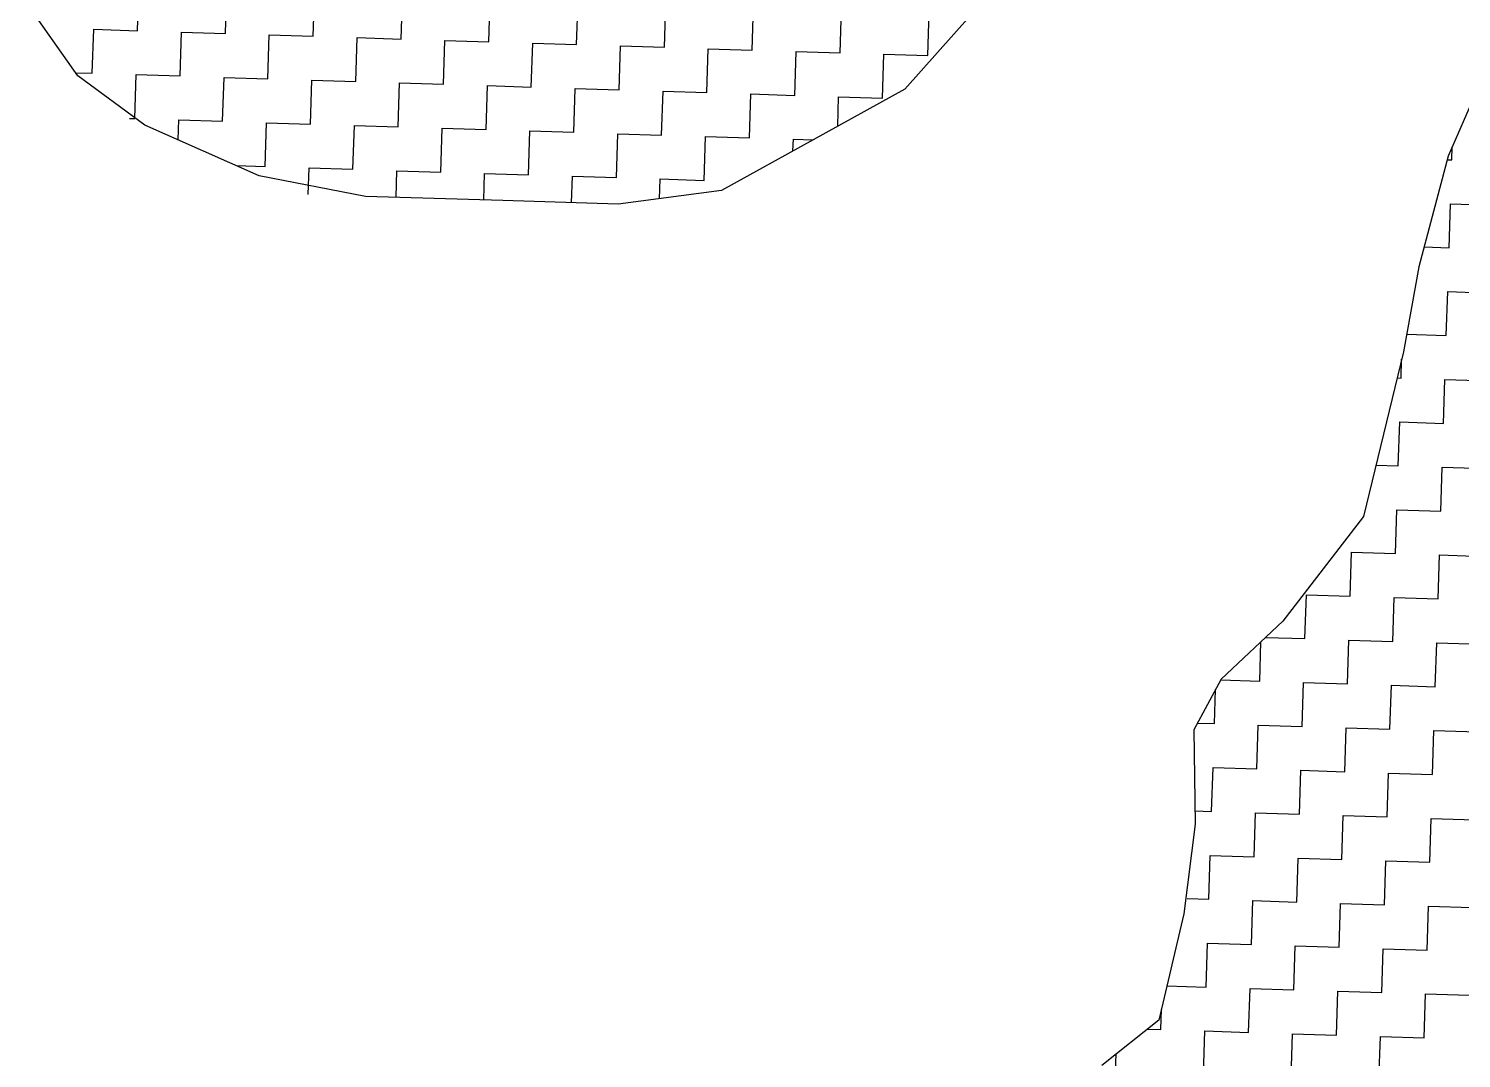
# Model space of a CAD drawing. Header units: metres. Extents: x 289133 to 292218, y 2093453 to 2100632.
# Drawn here: x 290350.3 to 290566.1, y 2094582.9 to 2094738.1 of the extents above; entities that cross this region are included whole.
import ezdxf

# ---------------------------------------------------------------- set-up
doc = ezdxf.new("R2010")
doc.units = ezdxf.units.M
doc.header["$MEASUREMENT"] = 0
doc.layers.add('POLY_HATCH', color=12, linetype='Continuous')

msp = doc.modelspace()

# ---------------------------------------------------------------- linework, layer by layer
at = {"layer": 'POLY_HATCH'}
for p, q in [((290515.78, 2094766.69), (290482.3, 2094729)), ((290357.68, 2094730.98), (290350.26, 2094741.55)), ((290367.78, 2094723.56), (290357.68, 2094730.98)), ((290482.3, 2094729), (290454.68, 2094713.72)), ((290568.33, 2094728.43), (290564.15, 2094718.87)), ((290384.99, 2094715.91), (290367.78, 2094723.56)), ((290564.15, 2094718.87), (290559.75, 2094702.22)), ((290401.04, 2094712.83), (290384.99, 2094715.91)), ((290421.69, 2094712.18), (290401.04, 2094712.83)), ((290454.68, 2094713.72), (290439.11, 2094711.63)), ((290439.11, 2094711.63), (290421.69, 2094712.18)), ((290559.75, 2094702.22), (290557.41, 2094689.38)), ((290557.41, 2094689.38), (290551.38, 2094664.58)), ((290551.38, 2094664.58), (290539.26, 2094648.81)), ((290539.26, 2094648.81), (290529.94, 2094640.07)), ((290529.94, 2094640.07), (290525.83, 2094632.45)), ((290525.83, 2094632.45), (290526.02, 2094618.23)), ((290526.02, 2094618.23), (290524.31, 2094604.72)), ((290524.31, 2094604.72), (290520.57, 2094588.7)), ((290520.57, 2094588.7), (290511.96, 2094581.86))]:
    msp.add_line(p, q, dxfattribs=at)
at = {"layer": 'POLY_HATCH', "linetype": 'Continuous'}
for p, q in [((290366.68, 2094737.79), (290366.88, 2094744.4)), ((290379.91, 2094737.37), (290380.12, 2094743.99)), ((290393.14, 2094736.96), (290393.35, 2094743.57)), ((290406.37, 2094736.54), (290406.58, 2094743.16)), ((290419.6, 2094736.12), (290419.81, 2094742.74)), ((290432.83, 2094735.71), (290433.04, 2094742.32)), ((290446.06, 2094735.29), (290446.27, 2094741.91)), ((290459.29, 2094734.88), (290459.5, 2094741.49)), ((290472.52, 2094734.46), (290472.73, 2094741.07)), ((290485.75, 2094734.04), (290485.96, 2094740.66)), ((290359.85, 2094731.38), (290360.06, 2094738)), ((290360.06, 2094738), (290366.68, 2094737.79)), ((290373.08, 2094730.97), (290373.29, 2094737.58)), ((290373.29, 2094737.58), (290379.91, 2094737.37)), ((290386.31, 2094730.55), (290386.52, 2094737.16)), ((290386.52, 2094737.16), (290393.14, 2094736.96)), ((290399.54, 2094730.13), (290399.75, 2094736.75)), ((290399.75, 2094736.75), (290406.37, 2094736.54)), ((290412.77, 2094729.72), (290412.98, 2094736.33)), ((290412.98, 2094736.33), (290419.6, 2094736.12)), ((290426, 2094729.3), (290426.21, 2094735.92)), ((290426.21, 2094735.92), (290432.83, 2094735.71)), ((290439.24, 2094728.88), (290439.44, 2094735.5)), ((290439.44, 2094735.5), (290446.06, 2094735.29)), ((290452.47, 2094728.47), (290452.67, 2094735.08)), ((290452.67, 2094735.08), (290459.29, 2094734.88)), ((290465.7, 2094728.05), (290465.9, 2094734.67)), ((290465.9, 2094734.67), (290472.52, 2094734.46)), ((290478.93, 2094727.64), (290479.13, 2094734.25)), ((290479.13, 2094734.25), (290485.75, 2094734.04)), ((290357.34, 2094731.46), (290359.85, 2094731.38)), ((290366.26, 2094724.56), (290366.47, 2094731.17)), ((290366.47, 2094731.17), (290373.08, 2094730.97)), ((290379.49, 2094724.14), (290379.7, 2094730.76)), ((290379.7, 2094730.76), (290386.31, 2094730.55)), ((290392.72, 2094723.73), (290392.93, 2094730.34)), ((290392.93, 2094730.34), (290399.54, 2094730.13)), ((290405.95, 2094723.31), (290406.16, 2094729.92)), ((290406.16, 2094729.92), (290412.77, 2094729.72)), ((290419.18, 2094722.89), (290419.39, 2094729.51)), ((290419.39, 2094729.51), (290426, 2094729.3)), ((290432.41, 2094722.48), (290432.62, 2094729.09)), ((290432.62, 2094729.09), (290439.24, 2094728.88)), ((290445.64, 2094722.06), (290445.85, 2094728.68)), ((290445.85, 2094728.68), (290452.47, 2094728.47)), ((290458.87, 2094721.64), (290459.08, 2094728.26)), ((290459.08, 2094728.26), (290465.7, 2094728.05)), ((290472.17, 2094723.39), (290472.31, 2094727.84)), ((290472.31, 2094727.84), (290478.93, 2094727.64)), ((290365.48, 2094724.58), (290366.26, 2094724.56)), ((290372.78, 2094721.34), (290372.88, 2094724.35)), ((290372.88, 2094724.35), (290379.49, 2094724.14)), ((290385.9, 2094717.32), (290386.11, 2094723.93)), ((290386.11, 2094723.93), (290392.72, 2094723.73)), ((290399.13, 2094716.9), (290399.34, 2094723.52)), ((290399.34, 2094723.52), (290405.95, 2094723.31)), ((290412.36, 2094716.49), (290412.57, 2094723.1)), ((290412.57, 2094723.1), (290419.18, 2094722.89)), ((290425.59, 2094716.07), (290425.8, 2094722.69)), ((290425.8, 2094722.69), (290432.41, 2094722.48)), ((290438.82, 2094715.65), (290439.03, 2094722.27)), ((290439.03, 2094722.27), (290445.64, 2094722.06)), ((290452.05, 2094715.24), (290452.26, 2094721.85)), ((290452.26, 2094721.85), (290458.87, 2094721.64)), ((290465.43, 2094719.67), (290465.49, 2094721.44)), ((290465.49, 2094721.44), (290468.46, 2094721.34)), ((290564.72, 2094718.31), (290564.78, 2094720.3)), ((290381.51, 2094717.46), (290385.9, 2094717.32)), ((290392.39, 2094713.1), (290392.51, 2094717.11)), ((290392.51, 2094717.11), (290399.13, 2094716.9)), ((290564.01, 2094718.34), (290564.72, 2094718.31)), ((290405.62, 2094712.68), (290405.74, 2094716.69)), ((290405.74, 2094716.69), (290412.36, 2094716.49)), ((290418.85, 2094712.27), (290418.97, 2094716.28)), ((290418.97, 2094716.28), (290425.59, 2094716.07)), ((290432.08, 2094711.85), (290432.2, 2094715.86)), ((290432.2, 2094715.86), (290438.82, 2094715.65)), ((290445.34, 2094712.46), (290445.43, 2094715.45)), ((290445.43, 2094715.45), (290452.05, 2094715.24)), ((290564.3, 2094705.08), (290564.51, 2094711.7)), ((290564.51, 2094711.7), (290571.12, 2094711.49)), ((290560.54, 2094705.2), (290564.3, 2094705.08)), ((290563.88, 2094691.85), (290564.09, 2094698.47)), ((290564.09, 2094698.47), (290570.71, 2094698.26)), ((290557.9, 2094692.04), (290563.88, 2094691.85)), ((290557.06, 2094685.45), (290557.15, 2094688.3)), ((290556.46, 2094685.47), (290557.06, 2094685.45)), ((290563.47, 2094678.62), (290563.67, 2094685.24)), ((290563.67, 2094685.24), (290570.29, 2094685.03)), ((290556.64, 2094672.22), (290556.85, 2094678.83)), ((290556.85, 2094678.83), (290563.47, 2094678.62)), ((290553.27, 2094672.32), (290556.64, 2094672.22)), ((290563.05, 2094665.39), (290563.26, 2094672.01)), ((290563.26, 2094672.01), (290569.87, 2094671.8)), ((290556.23, 2094658.99), (290556.43, 2094665.6)), ((290556.43, 2094665.6), (290563.05, 2094665.39)), ((290549.4, 2094652.58), (290549.61, 2094659.19)), ((290549.61, 2094659.19), (290556.23, 2094658.99)), ((290562.63, 2094652.16), (290562.84, 2094658.78)), ((290562.84, 2094658.78), (290569.46, 2094658.57)), ((290542.58, 2094646.17), (290542.79, 2094652.79)), ((290542.79, 2094652.79), (290549.4, 2094652.58)), ((290555.81, 2094645.76), (290556.02, 2094652.37)), ((290556.02, 2094652.37), (290562.63, 2094652.16)), ((290535.76, 2094639.77), (290535.94, 2094645.7)), ((290536.65, 2094646.36), (290542.58, 2094646.17)), ((290548.99, 2094639.35), (290549.2, 2094645.96)), ((290549.2, 2094645.96), (290555.81, 2094645.76)), ((290562.22, 2094638.93), (290562.43, 2094645.55)), ((290562.43, 2094645.55), (290569.04, 2094645.34)), ((290529.88, 2094639.95), (290535.76, 2094639.77)), ((290542.16, 2094632.94), (290542.37, 2094639.56)), ((290542.37, 2094639.56), (290548.99, 2094639.35)), ((290528.93, 2094633.36), (290529.1, 2094638.5)), ((290555.39, 2094632.53), (290555.6, 2094639.14)), ((290555.6, 2094639.14), (290562.22, 2094638.93)), ((290526.36, 2094633.44), (290528.93, 2094633.36)), ((290535.34, 2094626.54), (290535.55, 2094633.15)), ((290535.55, 2094633.15), (290542.16, 2094632.94)), ((290548.57, 2094626.12), (290548.78, 2094632.73)), ((290548.78, 2094632.73), (290555.39, 2094632.53)), ((290561.8, 2094625.7), (290562.01, 2094632.32)), ((290562.01, 2094632.32), (290568.62, 2094632.11)), ((290528.52, 2094620.13), (290528.73, 2094626.74)), ((290528.73, 2094626.74), (290535.34, 2094626.54)), ((290541.75, 2094619.71), (290541.96, 2094626.33)), ((290541.96, 2094626.33), (290548.57, 2094626.12)), ((290554.98, 2094619.3), (290555.19, 2094625.91)), ((290555.19, 2094625.91), (290561.8, 2094625.7)), ((290526, 2094620.21), (290528.52, 2094620.13)), ((290534.92, 2094613.3), (290535.13, 2094619.92)), ((290535.13, 2094619.92), (290541.75, 2094619.71)), ((290548.15, 2094612.89), (290548.36, 2094619.5)), ((290548.36, 2094619.5), (290554.98, 2094619.3)), ((290561.38, 2094612.47), (290561.59, 2094619.09)), ((290561.59, 2094619.09), (290568.21, 2094618.88)), ((290528.1, 2094606.9), (290528.31, 2094613.51)), ((290528.31, 2094613.51), (290534.92, 2094613.3)), ((290541.33, 2094606.48), (290541.54, 2094613.1)), ((290541.54, 2094613.1), (290548.15, 2094612.89)), ((290554.56, 2094606.07), (290554.77, 2094612.68)), ((290554.77, 2094612.68), (290561.38, 2094612.47)), ((290524.84, 2094607), (290528.1, 2094606.9)), ((290534.51, 2094600.07), (290534.72, 2094606.69)), ((290534.72, 2094606.69), (290541.33, 2094606.48)), ((290547.74, 2094599.66), (290547.95, 2094606.27)), ((290547.95, 2094606.27), (290554.56, 2094606.07)), ((290560.97, 2094599.24), (290561.18, 2094605.86)), ((290561.18, 2094605.86), (290567.79, 2094605.65)), ((290527.68, 2094593.67), (290527.89, 2094600.28)), ((290527.89, 2094600.28), (290534.51, 2094600.07)), ((290540.92, 2094593.25), (290541.12, 2094599.87)), ((290541.12, 2094599.87), (290547.74, 2094599.66)), ((290554.15, 2094592.83), (290554.35, 2094599.45)), ((290554.35, 2094599.45), (290560.97, 2094599.24)), ((290521.77, 2094593.85), (290527.68, 2094593.67)), ((290534.09, 2094586.84), (290534.3, 2094593.46)), ((290534.3, 2094593.46), (290540.92, 2094593.25)), ((290547.32, 2094586.43), (290547.53, 2094593.04)), ((290547.53, 2094593.04), (290554.15, 2094592.83)), ((290560.55, 2094586.01), (290560.76, 2094592.63)), ((290560.76, 2094592.63), (290567.38, 2094592.42)), ((290520.86, 2094587.26), (290520.96, 2094590.35)), ((290518.84, 2094587.32), (290520.86, 2094587.26)), ((290527.27, 2094580.44), (290527.48, 2094587.05)), ((290527.48, 2094587.05), (290534.09, 2094586.84)), ((290540.5, 2094580.02), (290540.71, 2094586.64)), ((290540.71, 2094586.64), (290547.32, 2094586.43)), ((290553.73, 2094579.6), (290553.94, 2094586.22)), ((290553.94, 2094586.22), (290560.55, 2094586.01)), ((290514.04, 2094580.85), (290514.12, 2094583.58))]:
    msp.add_line(p, q, dxfattribs=at)

doc.saveas('drawing.dxf')
